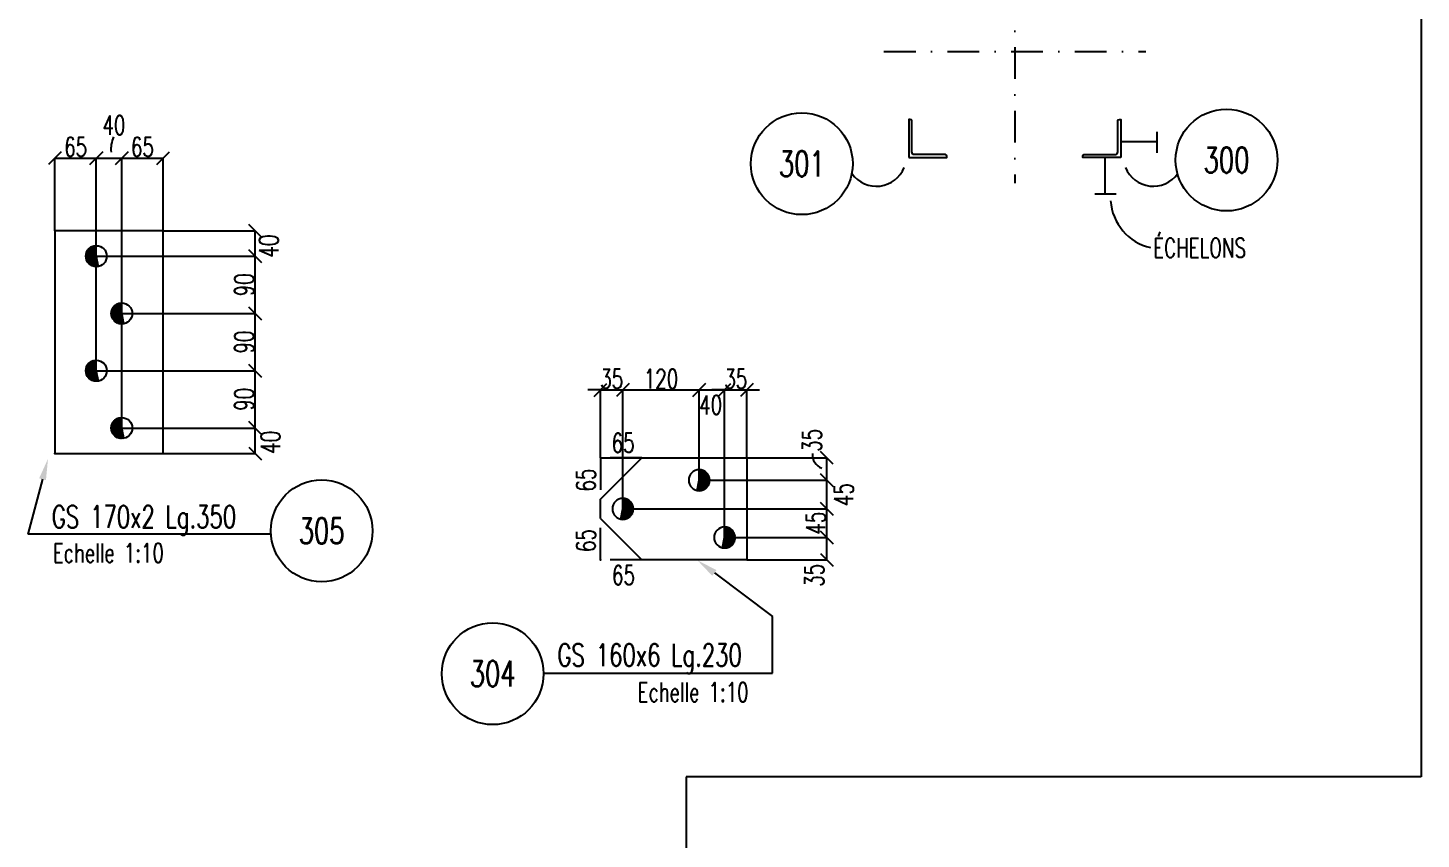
# Model space of a CAD drawing. Extents: x 512897 to 529117, y 6597 to 18077.
# Drawn here: x 517911 to 522291, y 9367 to 11917 of the extents above; entities that cross this region are included whole.
import ezdxf
from ezdxf.enums import TextEntityAlignment as Align

# ---------------------------------------------------------------- set-up
doc = ezdxf.new("R2010")
doc.units = 0
doc.header["$LTSCALE"] = 200
doc.header["$MEASUREMENT"] = 0
doc.linetypes.add('DASHDOT', pattern=[1, 0.5, -0.25, 0, -0.25])
doc.linetypes.add('DASHED', pattern=[0.75, 0.5, -0.25])
doc.layers.get('0').update_dxf_attribs({"linetype": 'CONTINUOUS'})
for name, color, linetype in [('BOLLINI_1', 7, 'CONTINUOUS'), ('FORI', 2, 'CONTINUOUS'), ('LINEE_PIASTRA', 2, 'CONTINUOUS'), ('LINEE_PIASTRE', 2, 'CONTINUOUS'), ('LM', 7, 'CONTINUOUS'), ('LS', 7, 'CONTINUOUS'), ('MZ', 6, 'DASHDOT'), ('PIASTRE', 5, 'CONTINUOUS')]:
    doc.layers.add(name, color=color, linetype=linetype)
doc.styles.add('QUOTE', font='ROMANS8.SHX', dxfattribs={"width": 0.7})
doc.styles.add('RQL', font='ROMANS8.SHX', dxfattribs={"width": 0.7})
doc.styles.add('RS', font='ROMANS8.shx', dxfattribs={"width": 0.7})
doc.styles.get("Standard").update_dxf_attribs({"font": 'ROMANS8.SHX', "width": 0.7})
doc.dimstyles.new('TRATTO', dxfattribs={"dimscale": 0, "dimtxt": 60, "dimasz": 40, "dimexe": 0, "dimexo": 0, "dimgap": 5, "dimtad": 1, "dimrnd": 0.5, "dimdsep": 46, "dimtxsty": 'RS', "dimblk1": 'OBLIQUE', "dimblk2": 'OBLIQUE', "dimsah": 1, "dimcen": 0.09, "dimclrd": 2, "dimclre": 2, "dimclrt": 7, "dimadec": 0, "dimazin": 0, "dimtfac": 1, "dimtix": 1, "dimtmove": 2, "dimatfit": 3, "dimfxl": 1, "dimtolj": 1, "dimtzin": 0, "dimarcsym": 0})

# ---------------------------------------------------------------- blocks, each defined once
blk = doc.blocks.new('xxx')
blk.add_circle((0, 0), 8)
at = {"color": 3, "style": 'RQL', "width": 0.7}
blk.add_attdef('POS', text='', height=4, dxfattribs=at).set_placement((0, 0), align=Align.MIDDLE)
at = {"color": 3, "style": 'RQL', "width": 0.7, "flags": 1}
blk.add_attdef('POS1', (-0.39, -5.42), '', height=2, dxfattribs=at)
at = {"style": 'RQL', "width": 0.7, "flags": 1}
blk.add_attdef('TIPO', (-0.39, -8.66), '', height=2, dxfattribs=at)
blk = doc.blocks.new('MRKR_98')
blk.add_point((0, 0))
at = {"color": 7, "style": 'QUOTE', "width": 0.5, "flags": 1}
for tag, p in [('TI', (3.7, 6.8)), ('NFORI', (3.7, 5.3)), ('AUX2', (3.7, 4.9)), ('FAM', (3.7, 4.5)), ('AUX1', (3.7, 4.2)), ('COMMESSA', (3.7, 3.8)), ('SPESSORE', (3.7, 2.5)), ('SV', (3.7, 1.8)), ('QUA', (3.7, 1.1)), ('DI_S', (3.7, 6.4)), ('D_S', (3.7, 6)), ('E_S', (3.7, 5.7)), ('MD', (3.7, 3.5)), ('MP', (3.7, 3.2)), ('LARGHEZZA', (3.7, 2.8)), ('NP', (3.7, 2.1)), ('PESO', (3.7, 1.4)), ('LUN', (3.7, 0.8)), ('PROF', (3.7, 0.4)), ('POS', (3.7, 0.1))]:
    blk.add_attdef(tag, p, '', height=0.2, dxfattribs=at)
at = {"color": 7, "flags": 1}
for tag, p in [('LAV1', (5.3, 6.9)), ('LAV2', (5.3, 6.5)), ('LAV3', (5.3, 6.2)), ('LAV4', (5.3, 5.9)), ('LAV5', (5.3, 5.5)), ('LAV6', (5.3, 5.2)), ('LAV7', (5.3, 4.9)), ('LAV8', (5.3, 4.5)), ('LAV9', (5.3, 4.2)), ('LAV10', (5.3, 3.9))]:
    blk.add_attdef(tag, p, '', height=0.2, dxfattribs=at)
blk = doc.blocks.new('20')
at = {"color": 0}
for p, q in [((0, 0.98), (0.02, 1)), ((0, 0.94), (0.06, 1)), ((1, -0.01), (0, 0.99)), ((0, 0.89), (0.1, 0.99)), ((0, 0.85), (0.14, 0.99)), ((0, 0.8), (0.18, 0.98)), ((0, 0.76), (0.22, 0.98)), ((0, 0.71), (0.25, 0.97)), ((0, 0.67), (0.29, 0.96)), ((1, -0.05), (0, 0.95)), ((0, 0.62), (0.32, 0.95)), ((0, 0.58), (0.36, 0.93)), ((0, 0.53), (0.39, 0.92)), ((0, 0.49), (0.42, 0.91)), ((1, -0.09), (0, 0.9)), ((0, 0.44), (0.45, 0.89)), ((0, 0.4), (0.48, 0.88)), ((0.99, -0.13), (0, 0.86)), ((0, 0.35), (0.51, 0.86)), ((0, 0.31), (0.54, 0.84)), ((0, 0.26), (0.56, 0.83)), ((0.99, -0.17), (0, 0.81)), ((0, 0.22), (0.59, 0.81)), ((0, 0.17), (0.61, 0.79)), ((0.98, -0.21), (0, 0.77)), ((0, 0.13), (0.64, 0.77)), ((0, 0.08), (0.66, 0.75)), ((0, 0.04), (0.69, 0.73)), ((0.97, -0.25), (0, 0.72)), ((0, -0.01), (0.71, 0.7)), ((0.96, -0.28), (0, 0.68)), ((0, -0.05), (0.73, 0.68)), ((0, -0.1), (0.75, 0.66)), ((0.95, -0.32), (0, 0.63)), ((0, -0.14), (0.77, 0.63)), ((0, -0.19), (0.79, 0.61)), ((0.94, -0.35), (0, 0.59)), ((0, -0.23), (0.81, 0.58)), ((0, -0.28), (0.83, 0.56)), ((0.92, -0.38), (0, 0.54)), ((0, -0.32), (0.85, 0.53)), ((0.91, -0.41), (0, 0.5)), ((0, -0.36), (0.87, 0.5)), ((0, -0.41), (0.88, 0.47)), ((0.9, -0.44), (0, 0.45)), ((0, -0.45), (0.9, 0.44)), ((0.88, -0.47), (0, 0.41)), ((0, -0.5), (0.91, 0.41)), ((0, -0.54), (0.92, 0.38)), ((0.87, -0.5), (0, 0.36)), ((0, -0.59), (0.94, 0.35)), ((0.85, -0.53), (0, 0.32)), ((0, -0.63), (0.95, 0.31)), ((0, -0.68), (0.96, 0.28)), ((0.83, -0.56), (0, 0.27)), ((0, -0.72), (0.97, 0.25)), ((0.81, -0.58), (0, 0.23)), ((0, -0.77), (0.98, 0.21)), ((0.79, -0.61), (0, 0.18)), ((0, -0.81), (0.99, 0.17)), ((0.77, -0.63), (0, 0.14)), ((0, -0.86), (0.99, 0.13)), ((0.75, -0.66), (0, 0.09)), ((0, -0.9), (1, 0.09)), ((0.73, -0.68), (0, 0.05)), ((0, -0.95), (1, 0.05)), ((0.71, -0.7), (0, 0.01)), ((0, -0.99), (1, 0.01)), ((1, 0.04), (0.04, 1)), ((1, 0.09), (0.09, 1)), ((0.99, 0.14), (0.14, 0.99)), ((0.98, 0.19), (0.19, 0.98)), ((0.97, 0.25), (0.25, 0.97)), ((0.95, 0.31), (0.31, 0.95)), ((0.92, 0.38), (0.38, 0.92)), ((0.88, 0.47), (0.47, 0.88)), ((0.81, 0.59), (0.59, 0.81)), ((0.69, -0.73), (0, -0.04)), ((0.66, -0.75), (0, -0.08)), ((0.64, -0.77), (0, -0.13)), ((0.61, -0.79), (0, -0.17)), ((0.59, -0.81), (0, -0.22)), ((0.56, -0.83), (0, -0.26)), ((0.54, -0.84), (0, -0.31)), ((0.51, -0.86), (0, -0.35)), ((0.48, -0.88), (0, -0.4)), ((0.45, -0.89), (0, -0.44)), ((0.42, -0.91), (0, -0.49)), ((0.39, -0.92), (0, -0.53)), ((0.36, -0.93), (0, -0.58)), ((0.32, -0.95), (0, -0.62)), ((0.29, -0.96), (0, -0.67)), ((0.25, -0.97), (0, -0.71)), ((0.22, -0.98), (0, -0.76)), ((0.18, -0.98), (0, -0.8)), ((0.14, -0.99), (0, -0.85)), ((0.1, -0.99), (0, -0.89)), ((0.04, -1), (1, -0.04)), ((0.09, -1), (1, -0.09)), ((0.14, -0.99), (0.99, -0.14)), ((0.19, -0.98), (0.98, -0.19)), ((0.25, -0.97), (0.97, -0.25)), ((0.31, -0.95), (0.95, -0.31)), ((0.38, -0.92), (0.92, -0.38)), ((0.47, -0.88), (0.88, -0.47)), ((0.59, -0.81), (0.81, -0.59))]:
    blk.add_line(p, q, dxfattribs=at)
blk.add_line((0, 1), (0, -1))
blk.add_circle((0, 0), 1)
blk = doc.blocks.new('_OBLIQUE')
at = {"color": 0, "linetype": 'ByBlock'}
blk.add_line((-0.5, -0.5), (0.5, 0.5), dxfattribs=at)
blk = doc.blocks.new('*D136')
at = {"layer": 'LS', "color": 2, "lineweight": -2, "transparency": 16777216}
for p, q in [((517995.7, 11279.3), (517995.7, 11507.6)), ((517995.7, 11507.6), (518125.7, 11507.6)), ((518125.7, 10839.3), (518125.7, 11507.6))]:
    blk.add_line(p, q, dxfattribs=at)
at = {"layer": 'LS', "color": 2, "lineweight": -2, "transparency": 16777216, "xscale": 40, "yscale": 40, "zscale": 40, "rotation": 180.0000000000001}
blk.add_blockref('_OBLIQUE', (517995.7, 11507.6), dxfattribs=at)
at = {"layer": 'LS', "color": 2, "lineweight": -2, "transparency": 16777216, "xscale": 40, "yscale": 40, "zscale": 40}
blk.add_blockref('_OBLIQUE', (518125.7, 11507.6), dxfattribs=at)
at = {"layer": 'LS', "color": 7, "transparency": 16777216, "insert": (518060.7, 11542.6), "char_height": 60, "attachment_point": 5, "style": 'RS'}
blk.add_mtext('\\A1;65', dxfattribs=at)
blk = doc.blocks.new('*D137')
at = {"layer": 'LS', "color": 2, "lineweight": -2, "transparency": 16777216}
for p, q in [((518125.7, 11199.3), (518125.7, 11507.6)), ((518125.7, 11507.6), (518205.7, 11507.6)), ((518205.7, 10659.3), (518205.7, 11507.6))]:
    blk.add_line(p, q, dxfattribs=at)
at = {"layer": 'LS', "color": 2, "lineweight": -2, "transparency": 16777216, "xscale": 40, "yscale": 40, "zscale": 40, "rotation": 180.0000000000001}
blk.add_blockref('_OBLIQUE', (518125.7, 11507.6), dxfattribs=at)
at = {"layer": 'LS', "color": 2, "lineweight": -2, "transparency": 16777216, "xscale": 40, "yscale": 40, "zscale": 40}
blk.add_blockref('_OBLIQUE', (518205.7, 11507.6), dxfattribs=at)
at = {"layer": 'LS', "color": 7, "transparency": 16777216, "insert": (518181.1, 11611.1), "char_height": 60, "attachment_point": 5, "style": 'RS'}
blk.add_mtext('\\A1;40', dxfattribs=at)
blk = doc.blocks.new('*D138')
at = {"layer": 'LS', "color": 2, "lineweight": -2, "transparency": 16777216}
for p, q in [((518205.7, 11019.3), (518205.7, 11507.6)), ((518205.7, 11507.6), (518335.7, 11507.6)), ((518335.7, 11279.3), (518335.7, 11507.6))]:
    blk.add_line(p, q, dxfattribs=at)
at = {"layer": 'LS', "color": 2, "lineweight": -2, "transparency": 16777216, "xscale": 40, "yscale": 40, "zscale": 40, "rotation": 180.0000000000001}
blk.add_blockref('_OBLIQUE', (518205.7, 11507.6), dxfattribs=at)
at = {"layer": 'LS', "color": 2, "lineweight": -2, "transparency": 16777216, "xscale": 40, "yscale": 40, "zscale": 40}
blk.add_blockref('_OBLIQUE', (518335.7, 11507.6), dxfattribs=at)
at = {"layer": 'LS', "color": 7, "transparency": 16777216, "insert": (518270.7, 11542.6), "char_height": 60, "attachment_point": 5, "style": 'RS'}
blk.add_mtext('\\A1;65', dxfattribs=at)
blk = doc.blocks.new('*D139')
at = {"layer": 'LS', "color": 2, "lineweight": -2, "transparency": 16777216}
for p, q in [((518205.7, 10659.3), (518625.6, 10659.3)), ((518625.6, 10579.3), (518625.6, 10659.3)), ((518335.7, 10579.3), (518625.6, 10579.3))]:
    blk.add_line(p, q, dxfattribs=at)
at = {"layer": 'LS', "color": 2, "lineweight": -2, "transparency": 16777216, "xscale": 40, "yscale": 40, "zscale": 40}
for p, rotation in [((518625.6, 10659.3), 90), ((518625.6, 10579.3), 270)]:
    blk.add_blockref('_OBLIQUE', p, dxfattribs=dict(at, rotation=rotation))
at = {"layer": 'LS', "color": 7, "transparency": 16777216, "insert": (518673.3, 10614.4), "char_height": 60, "attachment_point": 5, "rotation": 90, "style": 'RS'}
blk.add_mtext('\\A1;40', dxfattribs=at)
blk = doc.blocks.new('*D140')
at = {"layer": 'LS', "color": 2, "lineweight": -2, "transparency": 16777216}
for p, q in [((518125.7, 10839.3), (518625.6, 10839.3)), ((518625.6, 10659.3), (518625.6, 10839.3)), ((518205.7, 10659.3), (518625.6, 10659.3))]:
    blk.add_line(p, q, dxfattribs=at)
at = {"layer": 'LS', "color": 2, "lineweight": -2, "transparency": 16777216, "xscale": 40, "yscale": 40, "zscale": 40}
for p, rotation in [((518625.6, 10839.3), 90), ((518625.6, 10659.3), 270)]:
    blk.add_blockref('_OBLIQUE', p, dxfattribs=dict(at, rotation=rotation))
at = {"layer": 'LS', "color": 7, "transparency": 16777216, "insert": (518590.6, 10749.3), "char_height": 60, "attachment_point": 5, "rotation": 90, "style": 'RS'}
blk.add_mtext('\\A1;90', dxfattribs=at)
blk = doc.blocks.new('*D141')
at = {"layer": 'LS', "color": 2, "lineweight": -2, "transparency": 16777216}
for p, q in [((518205.7, 11019.3), (518625.6, 11019.3)), ((518625.6, 10839.3), (518625.6, 11019.3)), ((518125.7, 10839.3), (518625.6, 10839.3))]:
    blk.add_line(p, q, dxfattribs=at)
at = {"layer": 'LS', "color": 2, "lineweight": -2, "transparency": 16777216, "xscale": 40, "yscale": 40, "zscale": 40}
for p, rotation in [((518625.6, 11019.3), 90), ((518625.6, 10839.3), 270)]:
    blk.add_blockref('_OBLIQUE', p, dxfattribs=dict(at, rotation=rotation))
at = {"layer": 'LS', "color": 7, "transparency": 16777216, "insert": (518590.6, 10929.3), "char_height": 60, "attachment_point": 5, "rotation": 90, "style": 'RS'}
blk.add_mtext('\\A1;90', dxfattribs=at)
blk = doc.blocks.new('*D142')
at = {"layer": 'LS', "color": 2, "lineweight": -2, "transparency": 16777216}
for p, q in [((518125.7, 11199.3), (518625.6, 11199.3)), ((518625.6, 11019.3), (518625.6, 11199.3)), ((518205.7, 11019.3), (518625.6, 11019.3))]:
    blk.add_line(p, q, dxfattribs=at)
at = {"layer": 'LS', "color": 2, "lineweight": -2, "transparency": 16777216, "xscale": 40, "yscale": 40, "zscale": 40}
for p, rotation in [((518625.6, 11199.3), 90), ((518625.6, 11019.3), 270)]:
    blk.add_blockref('_OBLIQUE', p, dxfattribs=dict(at, rotation=rotation))
at = {"layer": 'LS', "color": 7, "transparency": 16777216, "insert": (518590.6, 11109.3), "char_height": 60, "attachment_point": 5, "rotation": 90, "style": 'RS'}
blk.add_mtext('\\A1;90', dxfattribs=at)
blk = doc.blocks.new('*D143')
at = {"layer": 'LS', "color": 2, "lineweight": -2, "transparency": 16777216}
for p, q in [((518335.7, 11279.3), (518625.6, 11279.3)), ((518625.6, 11199.3), (518625.6, 11279.3)), ((518125.7, 11199.3), (518625.6, 11199.3))]:
    blk.add_line(p, q, dxfattribs=at)
at = {"layer": 'LS', "color": 2, "lineweight": -2, "transparency": 16777216, "xscale": 40, "yscale": 40, "zscale": 40}
for p, rotation in [((518625.6, 11279.3), 90), ((518625.6, 11199.3), 270)]:
    blk.add_blockref('_OBLIQUE', p, dxfattribs=dict(at, rotation=rotation))
at = {"layer": 'LS', "color": 7, "transparency": 16777216, "insert": (518668.2, 11231.1), "char_height": 60, "attachment_point": 5, "rotation": 90, "style": 'RS'}
blk.add_mtext('\\A1;40', dxfattribs=at)
blk = doc.blocks.new('*D144')
at = {"layer": 'LS', "color": 2, "lineweight": -2, "transparency": 16777216}
for p, q in [((519711.2, 10778.8), (519671.2, 10778.8)), ((519711.2, 10565.3), (519711.2, 10778.8)), ((519711.2, 10778.8), (519781.2, 10778.8)), ((519781.2, 10405.5), (519781.2, 10778.8)), ((519781.2, 10778.8), (519821.2, 10778.8))]:
    blk.add_line(p, q, dxfattribs=at)
at = {"layer": 'LS', "color": 2, "lineweight": -2, "transparency": 16777216, "xscale": 40, "yscale": 40, "zscale": 40}
blk.add_blockref('_OBLIQUE', (519711.2, 10778.8), dxfattribs=at)
at = {"layer": 'LS', "color": 2, "lineweight": -2, "transparency": 16777216, "xscale": 40, "yscale": 40, "zscale": 40, "rotation": 180.0000000000001}
blk.add_blockref('_OBLIQUE', (519781.2, 10778.8), dxfattribs=at)
at = {"layer": 'LS', "color": 7, "transparency": 16777216, "insert": (519746.2, 10813.8), "char_height": 60, "attachment_point": 5, "style": 'RS'}
blk.add_mtext('\\A1;35', dxfattribs=at)
blk = doc.blocks.new('*D145')
at = {"layer": 'LS', "color": 2, "lineweight": -2, "transparency": 16777216}
for p, q in [((519781.2, 10405.5), (519781.2, 10778.8)), ((519781.2, 10778.8), (520021.2, 10778.8)), ((520021.2, 10495.1), (520021.2, 10778.8))]:
    blk.add_line(p, q, dxfattribs=at)
at = {"layer": 'LS', "color": 2, "lineweight": -2, "transparency": 16777216, "xscale": 40, "yscale": 40, "zscale": 40, "rotation": 180.0000000000001}
blk.add_blockref('_OBLIQUE', (519781.2, 10778.8), dxfattribs=at)
at = {"layer": 'LS', "color": 2, "lineweight": -2, "transparency": 16777216, "xscale": 40, "yscale": 40, "zscale": 40}
blk.add_blockref('_OBLIQUE', (520021.2, 10778.8), dxfattribs=at)
at = {"layer": 'LS', "color": 7, "transparency": 16777216, "insert": (519901.2, 10813.8), "char_height": 60, "attachment_point": 5, "style": 'RS'}
blk.add_mtext('\\A1;120', dxfattribs=at)
blk = doc.blocks.new('*D146')
at = {"layer": 'LS', "color": 2, "lineweight": -2, "transparency": 16777216}
for p, q in [((520021.2, 10495.1), (520021.2, 10778.8)), ((520021.2, 10778.8), (520101.2, 10778.8)), ((520101.2, 10315.1), (520101.2, 10778.8))]:
    blk.add_line(p, q, dxfattribs=at)
at = {"layer": 'LS', "color": 2, "lineweight": -2, "transparency": 16777216, "xscale": 40, "yscale": 40, "zscale": 40, "rotation": 180.0000000000001}
blk.add_blockref('_OBLIQUE', (520021.2, 10778.8), dxfattribs=at)
at = {"layer": 'LS', "color": 2, "lineweight": -2, "transparency": 16777216, "xscale": 40, "yscale": 40, "zscale": 40}
blk.add_blockref('_OBLIQUE', (520101.2, 10778.8), dxfattribs=at)
at = {"layer": 'LS', "color": 7, "transparency": 16777216, "insert": (520057.3, 10731.8), "char_height": 60, "attachment_point": 5, "style": 'RS'}
blk.add_mtext('\\A1;40', dxfattribs=at)
blk = doc.blocks.new('*D147')
at = {"layer": 'LS', "color": 2, "lineweight": -2, "transparency": 16777216}
for p, q in [((520101.2, 10778.8), (520061.2, 10778.8)), ((520101.2, 10315.1), (520101.2, 10778.8)), ((520101.2, 10778.8), (520171.2, 10778.8)), ((520171.2, 10565.3), (520171.2, 10778.8)), ((520171.2, 10778.8), (520211.2, 10778.8))]:
    blk.add_line(p, q, dxfattribs=at)
at = {"layer": 'LS', "color": 2, "lineweight": -2, "transparency": 16777216, "xscale": 40, "yscale": 40, "zscale": 40}
blk.add_blockref('_OBLIQUE', (520101.2, 10778.8), dxfattribs=at)
at = {"layer": 'LS', "color": 2, "lineweight": -2, "transparency": 16777216, "xscale": 40, "yscale": 40, "zscale": 40, "rotation": 180.0000000000001}
blk.add_blockref('_OBLIQUE', (520171.2, 10778.8), dxfattribs=at)
at = {"layer": 'LS', "color": 7, "transparency": 16777216, "insert": (520136.2, 10813.8), "char_height": 60, "attachment_point": 5, "style": 'RS'}
blk.add_mtext('\\A1;35', dxfattribs=at)
blk = doc.blocks.new('*D148')
at = {"layer": 'LS', "color": 2, "lineweight": -2, "transparency": 16777216}
for p, q in [((520101.2, 10315.1), (520422.8, 10315.1)), ((520422.8, 10245.3), (520422.8, 10315.1)), ((520171.2, 10245.3), (520422.8, 10245.3))]:
    blk.add_line(p, q, dxfattribs=at)
at = {"layer": 'LS', "color": 2, "lineweight": -2, "transparency": 16777216, "xscale": 40, "yscale": 40, "zscale": 40}
for p, rotation in [((520422.8, 10315.1), 90.0000000000001), ((520422.8, 10245.3), 270.0000000000001)]:
    blk.add_blockref('_OBLIQUE', p, dxfattribs=dict(at, rotation=rotation))
at = {"layer": 'LS', "color": 7, "transparency": 16777216, "insert": (520383, 10196.3), "char_height": 60, "attachment_point": 5, "rotation": 90, "style": 'RS'}
blk.add_mtext('\\A1;35', dxfattribs=at)
blk = doc.blocks.new('*D149')
at = {"layer": 'LS', "color": 2, "lineweight": -2, "transparency": 16777216}
for p, q in [((519781.2, 10405.5), (520422.8, 10405.5)), ((520422.8, 10315.1), (520422.8, 10405.5)), ((520101.2, 10315.1), (520422.8, 10315.1))]:
    blk.add_line(p, q, dxfattribs=at)
at = {"layer": 'LS', "color": 2, "lineweight": -2, "transparency": 16777216, "xscale": 40, "yscale": 40, "zscale": 40}
for p, rotation in [((520422.8, 10405.5), 90.0000000000001), ((520422.8, 10315.1), 270.0000000000001)]:
    blk.add_blockref('_OBLIQUE', p, dxfattribs=dict(at, rotation=rotation))
at = {"layer": 'LS', "color": 7, "transparency": 16777216, "insert": (520387.8, 10360.3), "char_height": 60, "attachment_point": 5, "rotation": 90, "style": 'RS'}
blk.add_mtext('\\A1;45', dxfattribs=at)
blk = doc.blocks.new('*D150')
at = {"layer": 'LS', "color": 2, "lineweight": -2, "transparency": 16777216}
for p, q in [((520021.2, 10495.1), (520422.8, 10495.1)), ((520422.8, 10405.5), (520422.8, 10495.1)), ((519781.2, 10405.5), (520422.8, 10405.5))]:
    blk.add_line(p, q, dxfattribs=at)
at = {"layer": 'LS', "color": 2, "lineweight": -2, "transparency": 16777216, "xscale": 40, "yscale": 40, "zscale": 40}
for p, rotation in [((520422.8, 10495.1), 90.0000000000001), ((520422.8, 10405.5), 270.0000000000001)]:
    blk.add_blockref('_OBLIQUE', p, dxfattribs=dict(at, rotation=rotation))
at = {"layer": 'LS', "color": 7, "transparency": 16777216, "insert": (520475.9, 10450), "char_height": 60, "attachment_point": 5, "rotation": 90, "style": 'RS'}
blk.add_mtext('\\A1;45', dxfattribs=at)
blk = doc.blocks.new('*D151')
at = {"layer": 'LS', "color": 2, "lineweight": -2, "transparency": 16777216}
for p, q in [((519711.2, 10565.3), (520422.8, 10565.3)), ((520422.8, 10495.1), (520422.8, 10565.3)), ((520021.2, 10495.1), (520422.8, 10495.1))]:
    blk.add_line(p, q, dxfattribs=at)
at = {"layer": 'LS', "color": 2, "lineweight": -2, "transparency": 16777216, "xscale": 40, "yscale": 40, "zscale": 40}
for p, rotation in [((520422.8, 10565.3), 90.0000000000001), ((520422.8, 10495.1), 270.0000000000001)]:
    blk.add_blockref('_OBLIQUE', p, dxfattribs=dict(at, rotation=rotation))
at = {"layer": 'LS', "color": 7, "transparency": 16777216, "insert": (520375.8, 10620.4), "char_height": 60, "attachment_point": 5, "rotation": 90, "style": 'RS'}
blk.add_mtext('\\A1;35', dxfattribs=at)

msp = doc.modelspace()

# ---------------------------------------------------------------- linework, layer by layer
at = {"color": 2, "linetype": 'DASHED'}
for p, q in [((519841.2, 10565.313), (519711.22, 10565.313)), ((519711.22, 10565.313), (519711.22, 10435.313)), ((519711.22, 10245.313), (519711.22, 10375.313)), ((519841.22, 10245.313), (519711.22, 10245.313))]:
    msp.add_line(p, q, dxfattribs=at)
at = {"layer": 'LINEE_PIASTRA'}
for p, q in [((519711.22, 10435.313), (519841.2, 10565.313)), ((519711.22, 10375.313), (519841.22, 10245.313))]:
    msp.add_line(p, q, dxfattribs=at)
at = {"layer": 'LINEE_PIASTRE'}
for p, q in [((517995.736, 11279.316), (517995.736, 10579.316)), ((518335.736, 11279.316), (517995.736, 11279.316)), ((518335.736, 10579.316), (518335.736, 11279.316)), ((517995.736, 10579.316), (518335.736, 10579.316)), ((519841.22, 10565.313), (520171.22, 10565.313)), ((520171.22, 10565.313), (520171.22, 10245.313)), ((519711.22, 10375.313), (519711.22, 10435.313)), ((520171.22, 10245.313), (519841.22, 10245.313))]:
    msp.add_line(p, q, dxfattribs=at)
at = {"layer": 'LM'}
for p, q in [((521347.073, 11559.42), (521461.666, 11559.42)), ((521296.732, 11509.08), (521296.732, 11394.487))]:
    msp.add_line(p, q, dxfattribs=at)
at = {"layer": 'LS', "color": 6}
for p, q in [((522291.227, 18076.558), (522291.227, 9563.608)), ((518674.51, 10326.021), (517910.504, 10326.021)), ((520251.521, 9888.669), (520251.521, 10066.904)), ((519531.902, 9888.669), (520251.521, 9888.669)), ((522291.227, 9563.608), (519980.291, 9563.608)), ((519980.291, 9563.608), (519980.291, 6596.558))]:
    msp.add_line(p, q, dxfattribs=at)
at = {"layer": 'LS', "color": 0}
for p, q in [((521461.666, 11524.099), (521461.666, 11590.585)), ((521332.053, 11394.487), (521265.567, 11394.487))]:
    msp.add_line(p, q, dxfattribs=at)
at = {"layer": 'LS', "color": 6}
for points in [[(520680.424, 11509.08), (520800.424, 11509.08), (520800.424, 11513.746, 0.41421356), (520795.758, 11518.413), (520699.091, 11518.413, -0.41421356), (520689.758, 11527.746), (520689.758, 11624.413, 0.41421356), (520685.091, 11629.08), (520680.424, 11629.08)], [(521347.091, 11509.08), (521227.091, 11509.08), (521227.091, 11513.746, -0.41421356), (521231.758, 11518.413), (521328.424, 11518.413, 0.41421356), (521337.758, 11527.746), (521337.758, 11624.413, -0.41421356), (521342.424, 11629.08), (521347.091, 11629.08)]]:
    msp.add_lwpolyline(points, format="xyb", close=True, dxfattribs=at)
for points in [[(517956.615, 10498.223), (517910.504, 10326.021)], [(520068.913, 10203.822), (520251.521, 10066.904)]]:
    msp.add_lwpolyline(points, dxfattribs=at)
for centre, radius, start, end in [((518268.648, 11535.467), 96.946, 156.615116, 185.481417), ((520578.507, 11512.957), 93.834, 215.406524, 338.449598), ((521449.008, 11512.957), 93.834, 201.550402, 324.593476), ((521477.032, 11384.817), 162.704, 183.979904, 257.138908), ((520422.023, 10575.019), 44.681, 175.174127, 250.033282)]:
    msp.add_arc(centre, radius, start, end, dxfattribs=at)
for points in [[(517967.348, 10495.349), (517973.859, 10562.621), (517945.882, 10501.097)], [(520062.247, 10194.932), (520015.574, 10243.815), (520075.578, 10212.712)]]:
    msp.add_solid(points, dxfattribs=at)
at = {"layer": 'MZ'}
for p, q in [((521013.758, 12456.744), (521013.758, 11428.897)), ((520601.96, 11842.395), (521425.555, 11842.395))]:
    msp.add_line(p, q, dxfattribs=at)

# ---------------------------------------------------------------- block references
at = {"layer": 'BOLLINI_1'}
for p, xscale, yscale, zscale, values in [((521679.328, 11501.328), 19.99950000007354, 19.99950000007354, 19.99950000007354, {'POS': '300'}), ((520343.922, 11489.802), 19.99950000007354, 19.99950000007354, 19.99950000007354, {'POS': '301'}), ((518834.172, 10336.175), 19.9980000000023, 19.9980000000023, 19.9980000000023, {'POS': '305'}), ((519371.926, 9887.145), 19.9980000000023, 19.9980000000023, 19.9980000000023, {'POS': '304'})]:
    msp.add_blockref('xxx', p, dxfattribs=dict(at, xscale=xscale, yscale=yscale, zscale=zscale)).add_auto_attribs(values)
at = {"layer": 'FORI', "yscale": 33, "zscale": 33}
for p, xscale, rotation in [((518125.736, 11199.316), 33, 190.9154326064849), ((518205.736, 11019.316), 33, 190.9154326064849), ((518125.736, 10839.316), 33, 190.9154326064849), ((518205.736, 10659.316), 33, 190.9154326064849), ((520021.22, 10495.313), -33, 169.0845673860062), ((519781.22, 10405.313), -33, 169.0845673860062), ((520101.22, 10315.313), -33, 169.0845673860062)]:
    msp.add_blockref('20', p, dxfattribs=dict(at, xscale=xscale, rotation=rotation))
at = {"layer": 'PIASTRE'}
ref = msp.add_blockref('MRKR_98', (517995.736, 10579.316), dxfattribs=dict(at, xscale=2, yscale=2, zscale=2))
ref.add_attrib('PROF', 'GS 170x2 Lg.350', (517986.179, 10345.403), dxfattribs={"layer": '0', "color": 2, "height": 70, "style": 'QUOTE', "width": 0.7})
ref = msp.add_blockref('MRKR_98', (519711.22, 10245.313), dxfattribs=dict(at, xscale=2, yscale=2, zscale=2))
ref.add_attrib('PROF', 'GS 160x6 Lg.230', (519576.122, 9910.848), dxfattribs={"layer": '0', "color": 2, "height": 70, "style": 'QUOTE', "width": 0.7})

# ---------------------------------------------------------------- texts
at = {"color": 7, "style": 'RS', "width": 0.7}
msp.add_text('ÉCHELONS', height=60, dxfattribs=at).set_placement((521448.738, 11195.439))
at = {"layer": 'LS', "color": 2, "style": 'RS', "width": 0.7}
for p in [(519782.075, 10612.62), (519783.259, 10196.833)]:
    msp.add_text('65', height=60, dxfattribs=at).set_placement(p, align=Align.MIDDLE)
for p in [(519665.133, 10495.623), (519665.133, 10305.623)]:
    msp.add_text('65', height=60, rotation=90, dxfattribs=at).set_placement(p, align=Align.MIDDLE)
at = {"layer": 'LS', "color": 7, "style": 'RS', "width": 0.7}
for p in [(517988.968, 10236.8), (519827.492, 9799.302)]:
    msp.add_text('Echelle 1:10', height=60, dxfattribs=at).set_placement(p)

# ---------------------------------------------------------------- dimensions: what is measured, and where the dimension line sits
at = {"layer": 'LS'}
for base, p1, p2, picture, middle in [((518205.736, 11507.566), (518125.736, 11199.316), (518205.736, 10659.316), '*D137', (518181.087, 11611.051)), ((520101.188, 10778.796), (520021.188, 10495.146), (520101.188, 10315.146), '*D146', (520057.319, 10731.775))]:
    dim = msp.add_linear_dim(base=base, p1=p1, p2=p2, text='40', dimstyle='TRATTO', override={"dimscale": 1}, dxfattribs=at)
    dim.commit()
    dim.dimension.update_dxf_attribs({"geometry": picture, "text_midpoint": middle, "dimtype": 160})
for base, p1, p2, text, picture, middle in [((518125.736, 11507.566), (517995.736, 11279.316), (518125.736, 10839.316), '65', '*D136', (518060.736, 11542.566)), ((518335.736, 11507.566), (518205.736, 11019.316), (518335.736, 11279.316), '65', '*D138', (518270.736, 11542.566)), ((519781.21, 10778.796), (519711.22, 10565.313), (519781.21, 10405.483), '35', '*D144', (519746.215, 10813.796)), ((520021.188, 10778.796), (519781.21, 10405.483), (520021.188, 10495.146), '120', '*D145', (519901.199, 10813.796)), ((520171.22, 10778.796), (520101.188, 10315.146), (520171.22, 10565.313), '35', '*D147', (520136.204, 10813.796))]:
    dim = msp.add_linear_dim(base=base, p1=p1, p2=p2, text=text, dimstyle='TRATTO', override={"dimscale": 1}, dxfattribs=at)
    dim.commit()
    dim.dimension.update_dxf_attribs({"geometry": picture, "text_midpoint": middle})
for base, p1, p2, text, picture, middle in [((518625.591, 11279.316), (518125.736, 11199.316), (518335.736, 11279.316), '40', '*D143', (518668.247, 11231.097)), ((518625.591, 10659.316), (518335.736, 10579.316), (518205.736, 10659.316), '40', '*D139', (518673.313, 10614.354)), ((520422.802, 10565.313), (520021.188, 10495.146), (519711.22, 10565.313), '35', '*D151', (520375.8, 10620.4)), ((520422.802, 10495.146), (519781.21, 10405.483), (520021.188, 10495.146), '45', '*D150', (520475.944, 10450.027)), ((520422.802, 10315.146), (520171.22, 10245.313), (520101.188, 10315.146), '35', '*D148', (520382.953, 10196.257))]:
    dim = msp.add_linear_dim(base=base, p1=p1, p2=p2, angle=90, text=text, dimstyle='TRATTO', override={"dimscale": 1}, dxfattribs=at)
    dim.commit()
    dim.dimension.update_dxf_attribs({"geometry": picture, "text_midpoint": middle, "dimtype": 160})
for base, p1, p2, text, picture, middle in [((518625.591, 11199.316), (518205.736, 11019.316), (518125.736, 11199.316), '90', '*D142', (518590.591, 11109.316)), ((518625.591, 11019.316), (518125.736, 10839.316), (518205.736, 11019.316), '90', '*D141', (518590.591, 10929.316)), ((518625.591, 10839.316), (518205.736, 10659.316), (518125.736, 10839.316), '90', '*D140', (518590.591, 10749.316)), ((520422.802, 10405.483), (520101.188, 10315.146), (519781.21, 10405.483), '45', '*D149', (520387.802, 10360.314))]:
    dim = msp.add_linear_dim(base=base, p1=p1, p2=p2, angle=90, text=text, dimstyle='TRATTO', override={"dimscale": 1}, dxfattribs=at)
    dim.commit()
    dim.dimension.update_dxf_attribs({"geometry": picture, "text_midpoint": middle})

doc.saveas('drawing.dxf')
